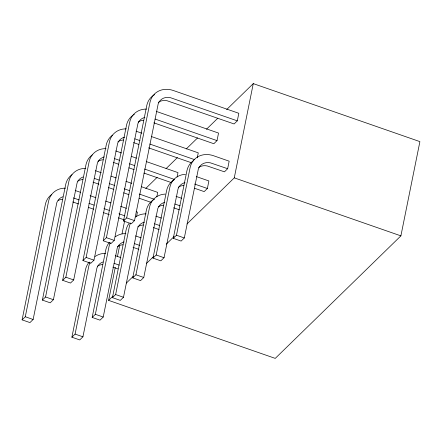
<?xml version="1.0" encoding="UTF-8"?>
<svg xmlns="http://www.w3.org/2000/svg" width="442" height="442" viewBox="0 0 442 442"><rect width="100%" height="100%" fill="white"/><g stroke="black" fill="none" stroke-linecap="round" stroke-linejoin="round"><path stroke-width="0.66" d="M62.814 196.762A12.884 11.017 45.7 0 0 56.808 202.685L33.133 319.478L29.94 322.588L22.1 319.859L45.36 204.502A21.503 18.387 45.7 0 1 51.725 194.436M22.1 319.859L25.293 316.748L48.554 201.386A21.503 18.387 45.7 0 1 65.455 188.17M83.09 176.993A12.884 11.017 45.7 0 0 77.085 182.916L53.41 299.704L50.217 302.82L42.377 300.09L65.637 184.728A21.503 18.387 45.7 0 1 72.002 174.667M42.377 300.09L45.57 296.974L68.83 181.618A21.503 18.387 45.7 0 1 85.731 168.402M104.323 156.949A12.884 11.017 45.7 0 0 97.367 163.142L73.692 279.935L70.499 283.046L62.654 280.316L85.914 164.96A21.503 18.387 45.7 0 1 92.279 154.893M62.654 280.316L65.847 277.206L89.107 161.844A21.503 18.387 45.7 0 1 106.008 148.628M124.6 137.18A12.884 11.017 45.7 0 0 117.644 143.374L93.969 260.161L90.776 263.277L82.936 260.548L106.196 145.191A21.503 18.387 45.7 0 1 112.561 135.125M82.936 260.548L86.129 257.432L109.389 142.075A21.503 18.387 45.7 0 1 126.29 128.86M102.953 261.973A12.884 11.017 45.7 0 0 96.947 267.896L82.925 336.81L79.731 339.926L71.891 337.196L85.499 269.714A21.503 18.387 45.7 0 1 89.201 262.078M71.891 337.196L75.085 334.08L88.693 266.598A21.503 18.387 45.7 0 1 90.069 262.498M144.877 117.406A12.884 11.017 45.7 0 0 137.921 123.6L114.246 240.393L111.052 243.503L103.213 240.774L126.473 125.418A21.503 18.387 45.7 0 1 132.838 115.351M103.213 240.774L106.406 237.663L129.666 122.307A21.503 18.387 45.7 0 1 146.567 109.086M124.185 241.934A12.884 11.017 45.7 0 0 117.224 248.128L103.207 317.041L100.014 320.152L92.168 317.422L105.776 249.94A21.503 18.387 45.7 0 1 109.478 242.31M92.168 317.422L95.361 314.312L108.97 246.829A21.503 18.387 45.7 0 1 110.345 242.724M123.489 221.006L126.683 217.889L149.943 102.533A21.503 18.387 45.7 0 1 173.347 90.511L238.824 113.301L237.299 120.843L170.269 97.627A12.884 11.017 45.7 0 0 158.197 103.831L134.523 220.619L131.329 223.735L123.489 221.006L146.75 105.649A21.503 18.387 45.7 0 1 154.645 94.605M226.663 109.561L253.272 83.615L419.9 141.622L400.894 235.868L275.239 358.385L108.61 300.378L115.263 267.393M117.434 256.62L119.743 245.177M122.047 233.73L124.627 220.939M144.462 222.16A12.884 11.017 45.7 0 0 137.501 228.354L123.484 297.267L120.29 300.383L112.45 297.654L126.053 230.172A21.503 18.387 45.7 0 1 129.003 223.475M112.45 297.654L115.644 294.538L129.246 227.055A21.503 18.387 45.7 0 1 130.622 222.956M136.545 216.558L137.429 212.16L136.136 211.707M164.739 202.392A12.884 11.017 45.7 0 0 157.783 208.585L143.76 277.499L140.567 280.609L132.727 277.88L146.33 210.403A21.503 18.387 45.7 0 1 154.225 199.359M132.727 277.88L135.921 274.769L149.523 207.287A21.503 18.387 45.7 0 1 165.137 194.088M156.822 196.784L157.711 192.386L141.501 186.745M185.016 182.618A12.884 11.017 45.7 0 0 178.06 188.811L164.037 257.725L160.844 260.841L153.004 258.111L166.612 190.629A21.503 18.387 45.7 0 1 173.982 179.894M153.004 258.111L156.197 254.995L169.805 187.518A21.503 18.387 45.7 0 1 185.413 174.314M177.098 177.015L177.988 172.618L146.225 161.557M173.281 238.337L176.474 235.227L190.082 167.745A21.503 18.387 45.7 0 1 213.486 155.722L229.166 161.181L227.647 168.722L210.409 162.838A12.884 11.017 45.7 0 0 198.336 169.043L184.314 237.956L181.121 241.067L173.281 238.337L186.889 170.861A21.503 18.387 45.7 0 1 193.253 160.794M197.254 157.871L198.265 152.844L151.589 136.595M194.535 188.248L204.176 191.607L207.37 188.491L208.889 180.949L196.342 176.585M153.827 122.837L213.829 143.727L217.022 140.611L218.541 133.075L156.308 111.406M186.966 223.983L234.271 177.861L253.272 83.615M145.849 188.353L157.181 177.303M166.054 168.656L177.386 157.606M186.253 148.954L197.591 137.904M206.458 129.257L217.796 118.207M237.299 120.843L234.105 123.959L167.076 100.743A12.884 11.017 45.7 0 0 158.424 102.351M227.647 168.722L224.453 171.833L207.215 165.954A12.884 11.017 45.7 0 0 198.557 167.562M108.61 300.378L113.047 296.052M126.351 283.079L133.252 276.355M146.556 263.382L153.457 256.658M166.269 244.166L174.154 236.476M155.065 119.042L217.022 140.611M136.031 131.18L141.865 133.208M134.788 138.816L140.004 140.633M149.788 144.037L194.789 159.706M133.55 142.611L138.771 144.423M148.551 147.832L191.596 162.816M234.271 177.861L400.894 235.868M115.754 150.949L121.589 152.982M131.313 156.369L136.501 158.17M194.513 184.016L207.37 188.491M114.511 158.584L119.727 160.402M129.512 163.811L134.727 165.623M144.512 169.032L174.513 179.474M113.274 162.38L118.489 164.197M128.926 167.827L134.141 169.645M143.926 173.054L171.319 182.59M176.065 196.353L181.712 198.32M95.478 170.722L101.312 172.75M111.036 176.137L116.218 177.944M125.942 181.331L131.777 183.358M174.877 204.011L180.021 205.801M94.234 178.358L99.45 180.176M109.235 183.579L114.45 185.397M124.235 188.8L129.451 190.618M139.23 194.021L154.23 199.248M173.612 207.795L179.397 209.806M92.997 182.154L98.864 184.192M108.649 187.601L113.865 189.419M123.65 192.822L128.865 194.64M139.302 198.27L151.037 202.359M155.788 216.127L161.435 218.088M75.201 190.491L80.383 192.298M90.107 195.684L95.942 197.712M105.666 201.099L110.854 202.906M120.578 206.292L126.412 208.32M154.601 223.779L159.744 225.569M73.3 197.9L79.173 199.944M88.953 203.348L94.174 205.165M103.953 208.574L109.174 210.386M118.953 213.795L124.826 215.84M126.683 217.889L134.523 220.619M176.474 235.227L184.314 237.956M153.335 227.564L159.12 229.58M72.72 201.922L78.588 203.966M88.372 207.37L93.588 209.188M103.367 212.596L109.24 214.635M118.368 217.818L124.241 219.862M135.512 235.895L141.153 237.862M134.324 243.553L139.468 245.343M106.406 237.663L114.246 240.393M156.197 254.995L164.037 257.725M133.059 247.338L138.843 249.349M115.229 255.669L120.876 257.631M114.047 263.322L119.185 265.112M86.129 257.432L93.969 260.161M135.921 274.769L143.76 277.499M112.782 267.106L117.92 268.896M65.847 277.206L73.692 279.935M115.644 294.538L123.484 297.267M45.57 296.974L53.41 299.704M95.361 314.312L103.207 317.041M25.293 316.748L33.133 319.478M75.085 334.08L82.925 336.81M58.267 200.447A12.884 11.017 45.7 0 1 62.571 199.325M95.058 256.537A21.503 18.387 45.7 0 1 105.594 253.382M97.566 266.145A12.884 11.017 45.7 0 1 102.71 264.537M77.709 181.165A12.884 11.017 45.7 0 1 82.853 179.557M97.986 161.391A12.884 11.017 45.7 0 1 103.13 159.789M117.865 141.893A12.884 11.017 45.7 0 1 123.406 140.015M133.335 115.008A21.503 18.387 45.7 0 1 134.368 114.379M138.142 122.125A12.884 11.017 45.7 0 1 143.683 120.246M115.334 236.763A21.503 18.387 45.7 0 1 125.871 233.614M117.445 246.647A12.884 11.017 45.7 0 1 122.986 244.769M135.611 216.994A21.503 18.387 45.7 0 1 146.147 213.84M137.727 226.879A12.884 11.017 45.7 0 1 143.269 225M158.402 206.834A12.884 11.017 45.7 0 1 163.546 205.226M178.281 187.336A12.884 11.017 45.7 0 1 183.822 185.458"/></g></svg>
